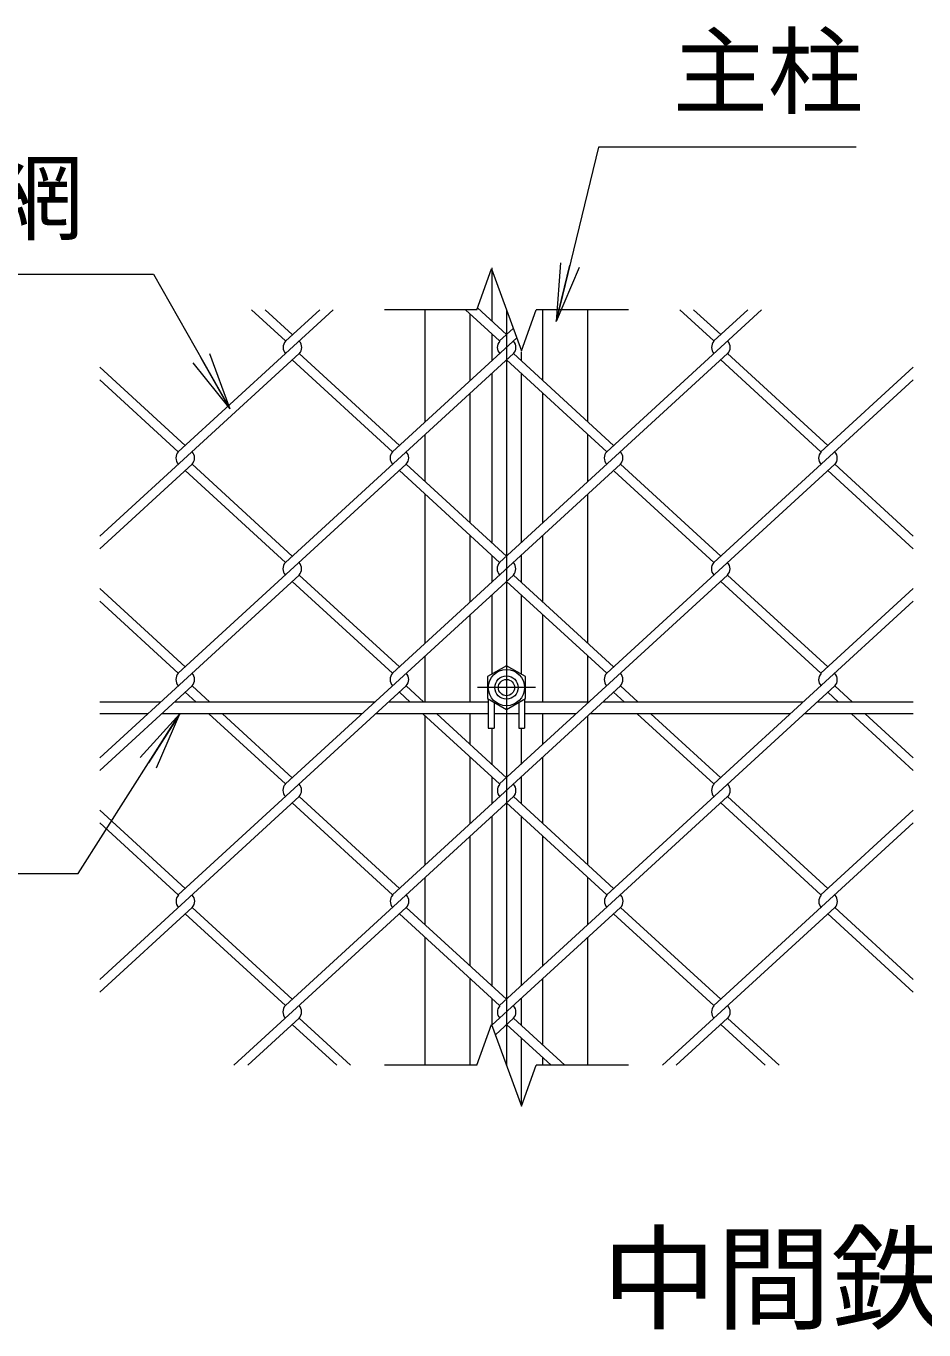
# Model space of a CAD drawing. Units: millimetres, scale not verified. Extents: x -4200 to 4200, y -2970 to 2970.
# Drawn here: x 1620 to 2238, y -1525 to -628 of the extents above; entities that cross this region are included whole.
import ezdxf
from ezdxf.enums import TextEntityAlignment as Align

# ---------------------------------------------------------------- set-up
doc = ezdxf.new("R2010")
doc.units = ezdxf.units.MM
doc.header["$LTSCALE"] = 20
doc.linetypes.add('USER1', pattern=[50.8, 31.75, -6.35, 6.35, -6.35])
for name, color, linetype, lineweight in [('0-1_D-STR1', 1, 'Continuous', 18), ('0-2_D-BMK', 2, 'USER1', 13), ('0-3_D-STR-DIM', 7, 'Continuous', 9), ('0-4_D-STR3', 3, 'Continuous', 13), ('0-8_0', 7, 'Continuous', 9), ('0-A_D-STR2', 7, 'Continuous', 9), ('0-B_D-STR-TXT', 7, 'Continuous', 9)]:
    doc.layers.add(name, color=color, linetype=linetype, lineweight=lineweight)
doc.layers.add('0-9_D-TTL-TXT', color=7, linetype='Continuous')
doc.styles.add('ＭＳ ゴシック', font='')
doc.styles.get('ＭＳ ゴシック').set_extended_font_data('MS Gothic')

# ---------------------------------------------------------------- blocks, each defined once
blk = doc.blocks.new('_Open')
at = {"layer": '0-8_0'}
blk.add_line((-20, 3.33), (0, 0), dxfattribs=at)
blk.add_lwpolyline([(-20, -3.33), (0, 0), (-20, 0)], dxfattribs=at)

msp = doc.modelspace()

# ---------------------------------------------------------------- linework, layer by layer
at = {"layer": '0-1_D-STR1'}
for p, q in [((1941.12, -793.89), (1941.12, -830.72)), ((1895.12, -899.88), (1895.12, -822.8)), ((1976.12, -871.47), (1976.12, -822.8)), ((2007.12, -899.88), (2007.12, -822.8)), ((1926.12, -871.47), (1926.12, -825.65)), ((1941.12, -839.4), (1941.12, -857.73)), ((1961.12, -851.7), (1961.12, -857.73)), ((1941.12, -866.41), (1941.12, -983.2)), ((1961.12, -866.41), (1961.12, -983.2)), ((1926.12, -969.45), (1926.12, -880.15)), ((1976.12, -969.45), (1976.12, -880.15)), ((1895.12, -941.05), (1895.12, -908.56)), ((2007.12, -941.05), (2007.12, -908.56)), ((1895.12, -1052.36), (1895.12, -949.73)), ((2007.12, -1052.36), (2007.12, -949.73)), ((1926.12, -1023.95), (1926.12, -978.13)), ((1976.12, -1023.95), (1976.12, -978.13)), ((1941.12, -991.88), (1941.12, -1010.2)), ((1961.12, -991.88), (1961.12, -1010.2)), ((1941.12, -1018.89), (1941.12, -1073.56)), ((1961.12, -1018.89), (1961.12, -1073.56)), ((1926.12, -1092.8), (1926.12, -1032.63)), ((1976.12, -1092.8), (1976.12, -1032.63)), ((1895.12, -1092.8), (1895.12, -1061.04)), ((2007.12, -1092.8), (2007.12, -1061.04)), ((1895.12, -1204.83), (1895.12, -1102.21)), ((1926.12, -1121.93), (1926.12, -1100.8)), ((1976.12, -1121.93), (1976.12, -1100.8)), ((2007.12, -1204.83), (2007.12, -1102.21)), ((1941.12, -1110.8), (1941.12, -1135.68)), ((1961.12, -1110.8), (1961.12, -1135.68)), ((1926.12, -1176.43), (1926.12, -1130.61)), ((1976.12, -1176.43), (1976.12, -1130.61)), ((1941.12, -1144.36), (1941.12, -1162.68)), ((1961.12, -1144.36), (1961.12, -1162.68)), ((1941.12, -1171.36), (1941.12, -1288.16)), ((1961.12, -1171.36), (1961.12, -1288.16)), ((1926.12, -1274.41), (1926.12, -1185.11)), ((1976.12, -1274.41), (1976.12, -1185.11)), ((1895.12, -1246), (1895.12, -1213.52)), ((2007.12, -1246), (2007.12, -1213.52)), ((1895.12, -1342.8), (1895.12, -1254.69)), ((2007.12, -1342.8), (2007.12, -1254.69)), ((1926.12, -1342.8), (1926.12, -1283.09)), ((1976.12, -1328.91), (1976.12, -1283.09)), ((1941.12, -1296.84), (1941.12, -1315.32)), ((1961.12, -1296.84), (1961.12, -1315.16)), ((1961.12, -1323.84), (1961.12, -1370.27)), ((1976.12, -1342.8), (1976.12, -1337.59))]:
    msp.add_line(p, q, dxfattribs=at)
at = {"layer": '0-2_D-BMK'}
for p, q in [((1951.12, -822.8), (1951.12, -1342.8)), ((1971.12, -1082.8), (1931.12, -1082.8))]:
    msp.add_line(p, q, dxfattribs=at)
at = {"layer": '0-3_D-STR-DIM'}
for p, q in [((1930.6, -822.8), (1867.12, -822.8)), ((2035.12, -822.8), (1971.64, -822.8)), ((1930.6, -1342.8), (1867.12, -1342.8)), ((2035.12, -1342.8), (1971.64, -1342.8))]:
    msp.add_line(p, q, dxfattribs=at)
for points in [[(1930.6, -822.8), (1940.86, -794.61), (1961.38, -850.99), (1971.64, -822.8)], [(1930.6, -1342.8), (1940.86, -1314.61), (1961.38, -1370.99), (1971.64, -1342.8)]]:
    msp.add_lwpolyline(points, dxfattribs=at)
at = {"layer": '0-4_D-STR3'}
for p, q in [((1951.12, -1067.79), (1938.12, -1075.29)), ((1964.12, -1075.29), (1951.12, -1067.79)), ((1938.12, -1075.29), (1938.12, -1090.3)), ((1964.12, -1090.3), (1964.12, -1075.29)), ((1713.01, -1092.8), (1671.12, -1092.8)), ((1860.46, -1092.8), (1722.48, -1092.8)), ((1938.62, -1092.8), (1869.93, -1092.8)), ((1938.12, -1090.3), (1951.12, -1097.81)), ((1938.62, -1090.59), (1938.62, -1110.8)), ((1942.62, -1092.9), (1942.62, -1110.8)), ((1951.12, -1097.81), (1964.12, -1090.3)), ((1959.62, -1092.9), (1959.62, -1110.8)), ((1963.62, -1090.59), (1963.62, -1110.8)), ((2007.92, -1092.8), (1963.62, -1092.8)), ((2155.37, -1092.8), (2017.39, -1092.8)), ((2231.12, -1092.8), (2164.85, -1092.8)), ((1704.28, -1100.8), (1671.12, -1100.8)), ((1851.73, -1100.8), (1713.75, -1100.8)), ((1938.62, -1100.8), (1861.2, -1100.8)), ((1959.62, -1100.8), (1942.62, -1100.8)), ((1999.19, -1100.8), (1963.62, -1100.8)), ((2146.64, -1100.8), (2008.66, -1100.8)), ((2231.12, -1100.8), (2156.12, -1100.8)), ((1938.62, -1110.8), (1942.62, -1110.8)), ((1959.62, -1110.8), (1963.62, -1110.8))]:
    msp.add_line(p, q, dxfattribs=at)
for radius in [12.5, 8, 5.6]:
    msp.add_circle((1951.12, -1082.8), radius, dxfattribs=at)
at = {"layer": '0-A_D-STR2'}
for p, q in [((1831.78, -822.8), (1725.2, -920.46)), ((1798.93, -844.22), (1775.55, -822.8)), ((1803.67, -839.88), (1785.02, -822.8)), ((1822.55, -822.8), (1799.05, -844.33)), ((1946.39, -844.22), (1923.01, -822.8)), ((1951.12, -839.88), (1931.07, -821.51)), ((2126.7, -822.8), (2020.11, -920.46)), ((2093.84, -844.22), (2070.46, -822.8)), ((2098.58, -839.88), (2079.93, -822.8)), ((2117.22, -822.8), (2093.84, -844.22)), ((1958.15, -842.12), (1872.66, -920.46)), ((1955.79, -835.61), (1946.39, -844.22)), ((1808.4, -852.9), (1671.12, -978.7)), ((1955.86, -852.9), (1798.93, -996.7)), ((1872.66, -920.46), (1803.67, -857.24)), ((1877.39, -916.12), (1808.4, -852.9)), ((2103.31, -852.9), (1946.39, -996.7)), ((2020.11, -920.46), (1951.12, -857.24)), ((2024.85, -916.12), (1955.86, -852.9)), ((2167.57, -920.46), (2098.58, -857.24)), ((2172.31, -916.12), (2103.31, -852.9)), ((1729.94, -916.12), (1671.12, -862.23)), ((2231.12, -862.23), (2167.57, -920.46)), ((1725.2, -920.46), (1671.12, -870.91)), ((2231.12, -870.91), (2093.84, -996.7)), ((1734.68, -929.14), (1671.12, -987.38)), ((1882.13, -929.14), (1725.2, -1072.94)), ((1803.67, -992.36), (1734.68, -929.14)), ((2029.59, -929.14), (1872.66, -1072.94)), ((1951.12, -992.36), (1882.13, -929.14)), ((2177.04, -929.14), (2020.11, -1072.94)), ((2098.58, -992.36), (2029.59, -929.14)), ((2231.12, -978.7), (2177.04, -929.14)), ((1798.93, -996.7), (1729.94, -933.48)), ((1946.39, -996.7), (1877.39, -933.48)), ((2093.84, -996.7), (2025.26, -933.86)), ((2231.12, -987.38), (2172.31, -933.48)), ((1808.4, -1005.38), (1671.12, -1131.18)), ((1955.86, -1005.38), (1798.93, -1149.18)), ((1872.66, -1072.94), (1803.67, -1009.72)), ((1877.39, -1068.6), (1808.4, -1005.38)), ((2103.31, -1005.38), (1946.39, -1149.18)), ((2020.11, -1072.94), (1951.12, -1009.72)), ((2024.85, -1068.6), (1955.86, -1005.38)), ((2167.57, -1072.94), (2098.58, -1009.72)), ((2172.31, -1068.6), (2103.31, -1005.38)), ((1729.94, -1068.6), (1671.12, -1014.7)), ((2231.12, -1014.7), (2167.57, -1072.94)), ((1725.2, -1072.94), (1671.12, -1023.39)), ((2231.12, -1023.39), (2093.84, -1149.18)), ((1734.68, -1081.62), (1671.12, -1139.86)), ((1882.13, -1081.62), (1725.2, -1225.42)), ((1746.87, -1092.8), (1734.68, -1081.62)), ((2029.59, -1081.62), (1872.66, -1225.42)), ((1894.33, -1092.8), (1882.13, -1081.62)), ((2177.04, -1081.62), (2020.11, -1225.42)), ((2041.78, -1092.8), (2029.59, -1081.62)), ((2189.24, -1092.8), (2177.04, -1081.62)), ((1737.4, -1092.8), (1729.94, -1085.96)), ((1884.86, -1092.8), (1877.39, -1085.96)), ((2032.31, -1092.8), (2024.85, -1085.96)), ((2179.77, -1092.8), (2172.31, -1085.96)), ((1798.93, -1149.18), (1746.13, -1100.8)), ((1803.67, -1144.84), (1755.6, -1100.8)), ((1946.39, -1149.18), (1893.59, -1100.8)), ((1951.12, -1144.84), (1903.06, -1100.8)), ((2093.84, -1149.18), (2041.04, -1100.8)), ((2098.58, -1144.84), (2050.51, -1100.8)), ((2231.12, -1139.86), (2188.5, -1100.8)), ((2231.12, -1131.18), (2197.97, -1100.8)), ((1808.4, -1157.86), (1671.12, -1283.66)), ((1955.86, -1157.86), (1798.93, -1301.66)), ((1872.66, -1225.42), (1803.67, -1162.2)), ((1877.39, -1221.08), (1808.4, -1157.86)), ((2103.31, -1157.86), (1946.39, -1301.66)), ((2020.11, -1225.42), (1951.12, -1162.2)), ((2024.85, -1221.08), (1955.86, -1157.86)), ((2167.57, -1225.42), (2098.58, -1162.2)), ((2172.31, -1221.08), (2103.31, -1157.86)), ((1729.94, -1221.08), (1671.12, -1167.18)), ((2231.12, -1167.18), (2167.57, -1225.42)), ((1725.2, -1225.42), (1671.12, -1175.86)), ((2231.12, -1175.86), (2093.84, -1301.66)), ((1734.68, -1234.1), (1671.12, -1292.34)), ((1803.67, -1297.32), (1734.68, -1234.1)), ((1882.13, -1234.1), (1763.51, -1342.8)), ((1951.12, -1297.32), (1882.13, -1234.1)), ((2029.59, -1234.1), (1941.08, -1315.2)), ((2098.58, -1297.32), (2029.59, -1234.1)), ((2177.04, -1234.1), (2058.42, -1342.8)), ((2231.12, -1283.66), (2177.04, -1234.1)), ((1798.93, -1301.66), (1729.94, -1238.44)), ((1946.39, -1301.66), (1877.39, -1238.44)), ((2093.84, -1301.66), (2024.85, -1238.44)), ((2231.12, -1292.34), (2172.31, -1238.44)), ((1808.4, -1310.34), (1772.98, -1342.8)), ((1834.35, -1342.8), (1803.67, -1314.68)), ((1843.82, -1342.8), (1808.4, -1310.34)), ((1955.86, -1310.34), (1943.45, -1321.71)), ((1981.81, -1342.8), (1951.12, -1314.68)), ((1991.28, -1342.8), (1955.86, -1310.34)), ((2103.31, -1310.34), (2067.89, -1342.8)), ((2129.26, -1342.8), (2098.58, -1314.68)), ((2138.74, -1342.8), (2103.31, -1310.34))]:
    msp.add_line(p, q, dxfattribs=at)
for centre, start, end in [((1803.77, -848.68), 137.5, 222.5), ((1803.77, -848.68), 317.5, 42.5), ((1951.23, -848.68), 137.5, 222.5), ((1951.23, -848.68), 317.5, 42.5), ((2098.68, -848.68), 137.5, 222.5), ((2098.68, -848.68), 317.5, 42.5), ((1729.94, -924.8), 137.5, 222.5), ((1729.94, -924.8), 317.5, 42.5), ((1877.39, -924.8), 137.5, 222.5), ((1877.39, -924.8), 317.5, 42.5), ((2024.85, -924.8), 137.5, 222.5), ((2024.85, -924.8), 317.5, 42.5), ((2172.41, -924.92), 137.5, 222.5), ((2172.41, -924.92), 317.5, 42.5), ((1803.66, -1001.05), 137.5, 222.5), ((1803.66, -1001.05), 317.5, 42.5), ((1951.11, -1001.05), 137.5, 222.5), ((1951.11, -1001.05), 317.5, 42.5), ((2098.57, -1001.05), 137.5, 222.5), ((2098.57, -1001.05), 317.5, 42.5), ((1729.94, -1077.28), 137.5, 222.5), ((1729.94, -1077.28), 317.5, 42.5), ((1877.39, -1077.28), 137.5, 222.5), ((1877.39, -1077.28), 317.5, 42.5), ((2024.85, -1077.28), 137.5, 222.5), ((2024.85, -1077.28), 317.5, 42.5), ((2172.41, -1077.4), 137.5, 222.5), ((2172.41, -1077.4), 317.5, 42.5), ((1803.66, -1153.53), 137.5, 222.5), ((1803.66, -1153.53), 317.5, 42.5), ((1951.24, -1153.63), 137.5, 222.5), ((1951.24, -1153.63), 317.5, 42.5), ((2098.7, -1153.63), 137.5, 222.5), ((2098.7, -1153.63), 317.5, 42.5), ((1730.06, -1229.87), 137.5, 222.5), ((1730.06, -1229.87), 317.5, 42.5), ((1877.51, -1229.87), 137.5, 222.5), ((1877.51, -1229.87), 317.5, 42.5), ((2024.97, -1229.87), 137.5, 222.5), ((2024.97, -1229.87), 317.5, 42.5), ((2172.53, -1229.99), 137.5, 222.5), ((2172.53, -1229.99), 317.5, 42.5), ((1803.66, -1306.01), 137.5, 222.5), ((1803.66, -1306.01), 317.5, 42.5), ((1951.24, -1306.11), 137.5, 222.5), ((1951.24, -1306.11), 317.5, 42.5), ((2098.7, -1306.11), 137.5, 222.5), ((2098.7, -1306.11), 317.5, 42.5)]:
    msp.add_arc(centre, 6.42, start, end, dxfattribs=at)
at = {"layer": '0-B_D-STR-TXT'}
for points in [[(2191.83, -710.92), (2014.52, -710.92), (1985.72, -828.96)], [(1402.58, -798.19), (1708.07, -798.19), (1759.76, -889.13)], [(1475.3, -1210.77), (1656.18, -1210.77), (1725.08, -1102.48)]]:
    msp.add_lwpolyline(points, dxfattribs=at)

# ---------------------------------------------------------------- block references
at = {"layer": '0-B_D-STR-TXT', "xscale": 2, "yscale": 2}
for p, rotation in [((1985.24, -830.9), 256.28935), ((1760.74, -890.87), 299.61327), ((1726.15, -1100.8), 57.53248)]:
    msp.add_blockref('_Open', p, dxfattribs=dict(at, rotation=rotation))

# ---------------------------------------------------------------- texts
at = {"layer": '0-9_D-TTL-TXT', "style": 'ＭＳ ゴシック'}
msp.add_text('中間鉄線取付詳細', height=57.77, dxfattribs=at).set_placement((2016.9, -1535.71), align=Align.BOTTOM_LEFT)
at = {"layer": '0-B_D-STR-TXT', "style": 'ＭＳ ゴシック'}
for s, p in [('主柱', (2065.44, -697.19)), ('菱形金網', (1397.75, -783.96))]:
    msp.add_text(s, height=48.09, dxfattribs=at).set_placement(p, align=Align.BOTTOM_LEFT)

doc.saveas('drawing.dxf')
